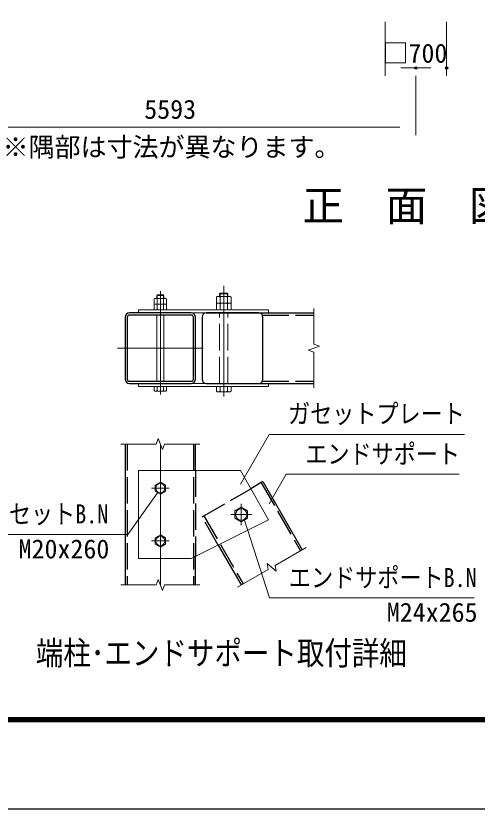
# Model space of a CAD drawing. Units: millimetres, scale not verified. Extents: x -18899 to 18901, y -13364 to 13366.
# Drawn here: x -12252 to -7009, y -13364 to -4358 of the extents above; entities that cross this region are included whole.
import ezdxf
from ezdxf.enums import TextEntityAlignment as Align

# ---------------------------------------------------------------- set-up
doc = ezdxf.new("R2010")
doc.units = ezdxf.units.MM
doc.header["$LTSCALE"] = 50
doc.header["$PDMODE"] = 32
doc.header["$PDSIZE"] = 25
doc.linetypes.add('DASHED', pattern=[7.5, 6, -1.5])
doc.linetypes.add('USER1', pattern=[50.8, 31.75, -6.35, 6.35, -6.35])
for name, color, linetype, lineweight in [('0-0_D-TTL-TXT', 7, 'Continuous', 13), ('0-1_D-STR1', 1, 'Continuous', 25), ('0-2_D-BMK', 2, 'USER1', 13), ('0-3_D-STR3', 3, 'Continuous', 13), ('0-4_D-STR-DIM', 7, 'Continuous', 13), ('0-7_D-STR-TXT', 7, 'Continuous', 13), ('0-C_D-TTL', 7, 'Continuous', 25)]:
    doc.layers.add(name, color=color, linetype=linetype, lineweight=lineweight)
doc.layers.add('0-6_Defpoints', color=8, linetype='Continuous')
doc.styles.add('ＭＳ ゴシック', font='')
doc.styles.get('ＭＳ ゴシック').set_extended_font_data('MS Gothic')

msp = doc.modelspace()

# ---------------------------------------------------------------- linework, layer by layer
at = {"layer": '0-1_D-STR1'}
for p, q in [((-10257.84, -7730.53), (-10961.84, -7730.53)), ((-10089.84, -7730.53), (-8864.7, -7730.53)), ((-9491.43, -7730.53), (-10088.25, -7730.53)), ((-11009.84, -7778.53), (-11009.84, -8482.53)), ((-10985.84, -7778.53), (-10985.84, -8482.53)), ((-10257.84, -7754.53), (-10961.84, -7754.53)), ((-10233.84, -8482.53), (-10233.84, -7778.53)), ((-10209.84, -8482.53), (-10209.84, -7778.53)), ((-10136.25, -7778.53), (-10136.25, -8482.53)), ((-9443.43, -8482.53), (-9443.43, -7778.53)), ((-10961.84, -8506.53), (-10257.84, -8506.53)), ((-10961.84, -8530.53), (-10257.84, -8530.53)), ((-10089.84, -8530.53), (-8864.7, -8530.53)), ((-10088.25, -8530.53), (-9491.43, -8530.53)), ((-11009.84, -9219.27), (-11009.84, -10819.27)), ((-10209.84, -9519.27), (-10209.84, -9219.27)), ((-9443.43, -9646.06), (-9581.75, -9725.92)), ((-9443.43, -9646.06), (-8997.02, -10419.27)), ((-9951.93, -10365.31), (-9689.84, -10819.27)), ((-10209.84, -10819.27), (-10209.84, -10494.27))]:
    msp.add_line(p, q, dxfattribs=at)
at = {"layer": '0-1_D-STR1', "linetype": 'DASHED'}
for p, q in [((-9449.86, -7754.53), (-8864.7, -7754.53)), ((-9449.86, -8506.53), (-8864.7, -8506.53)), ((-10985.84, -9219.27), (-10985.84, -10819.27)), ((-10233.84, -9219.27), (-10233.84, -10819.27)), ((-10209.84, -9519.27), (-10209.84, -10494.27)), ((-9464.22, -9658.06), (-9017.8, -10431.27)), ((-10115.47, -10034.06), (-9669.06, -10807.27))]:
    msp.add_line(p, q, dxfattribs=at)
msp.add_lwpolyline([(-9951.93, -10365.31), (-10136.25, -10046.06), (-9581.75, -9725.92)], dxfattribs=at)
at = {"layer": '0-1_D-STR1'}
for centre, radius, start, end in [((-10961.84, -7778.53), 48, 90, 180), ((-10257.84, -7778.53), 48, 0, 90), ((-10088.25, -7778.53), 48, 90, 180), ((-9491.43, -7778.53), 48, 0, 90), ((-10961.84, -7778.53), 24, 90, 180), ((-10257.84, -7778.53), 24, 0, 90), ((-10961.84, -8482.53), 48, 180, 270), ((-10961.84, -8482.53), 24, 180, 270), ((-10257.84, -8482.53), 24, 270, 0), ((-10257.84, -8482.53), 48, 270, 0), ((-10088.25, -8482.53), 48, 180, 270), ((-9491.43, -8482.53), 48, 270, 0)]:
    msp.add_arc(centre, radius, start, end, dxfattribs=at)
at = {"layer": '0-2_D-BMK'}
for p, q in [((-9889.84, -8679.01), (-9889.84, -7423.01)), ((-10609.84, -8657.42), (-10609.84, -7482.09)), ((-11095.34, -8130.53), (-10124.34, -8130.53)), ((-10609.84, -10819.27), (-10609.84, -9219.27)), ((-10609.84, -9807.37), (-10609.84, -9631.17)), ((-10509.84, -9719.27), (-10709.84, -9719.27)), ((-10521.74, -9719.27), (-10697.94, -9719.27)), ((-9689.84, -9899.27), (-9689.84, -10139.27)), ((-9689.84, -10121.65), (-9689.84, -9916.88)), ((-9809.84, -10019.27), (-9569.84, -10019.27)), ((-9587.45, -10019.27), (-9792.23, -10019.27)), ((-10609.84, -10231.17), (-10609.84, -10407.37)), ((-10509.84, -10319.27), (-10709.84, -10319.27)), ((-10521.74, -10319.27), (-10697.94, -10319.27))]:
    msp.add_line(p, q, dxfattribs=at)
at = {"layer": '0-3_D-STR3'}
for p, q in [((-10649.84, -7531.94), (-10644.43, -7526.53)), ((-10649.84, -7566.53), (-10649.84, -7531.94)), ((-10649.84, -7531.94), (-10569.84, -7531.94)), ((-10644.43, -7526.53), (-10575.25, -7526.53)), ((-10644.43, -7566.53), (-10644.43, -7526.53)), ((-10575.25, -7566.53), (-10575.25, -7526.53)), ((-10569.84, -7531.94), (-10575.25, -7526.53)), ((-10569.84, -7566.53), (-10569.84, -7531.94)), ((-9973.04, -7618.53), (-9973.04, -7550.53)), ((-9952.62, -7542.53), (-9823.91, -7542.53)), ((-9937.84, -7513.02), (-9931.34, -7506.53)), ((-9937.84, -7542.53), (-9937.84, -7513.02)), ((-9937.84, -7513.02), (-9841.84, -7513.02)), ((-9931.44, -7618.53), (-9931.44, -7550.53)), ((-9931.34, -7506.53), (-9848.34, -7506.53)), ((-9931.34, -7542.53), (-9931.34, -7506.53)), ((-9848.34, -7542.53), (-9848.34, -7506.53)), ((-9848.34, -7506.53), (-9841.84, -7513.02)), ((-9848.24, -7618.53), (-9848.24, -7550.53)), ((-9841.84, -7542.53), (-9841.84, -7513.02)), ((-9806.64, -7550.53), (-9806.64, -7618.53)), ((-10679.04, -7630.53), (-10679.04, -7572.13)), ((-10679.04, -7630.53), (-10540.64, -7630.53)), ((-10679.04, -7694.53), (-10679.04, -7636.13)), ((-10662.76, -7566.53), (-10557.92, -7566.53)), ((-10662.76, -7630.53), (-10557.92, -7630.53)), ((-10644.44, -7630.53), (-10644.44, -7572.13)), ((-10644.44, -7694.53), (-10644.44, -7636.13)), ((-10575.24, -7630.53), (-10575.24, -7572.13)), ((-10575.24, -7694.53), (-10575.24, -7636.13)), ((-10540.64, -7572.13), (-10540.64, -7630.53)), ((-10540.64, -7636.13), (-10540.64, -7694.53)), ((-9973.04, -7618.53), (-9806.64, -7618.53)), ((-9973.04, -7694.53), (-9973.04, -7626.53)), ((-9952.62, -7618.53), (-9823.91, -7618.53)), ((-9931.44, -7694.53), (-9931.44, -7626.53)), ((-9848.24, -7694.53), (-9848.24, -7626.53)), ((-9806.64, -7626.53), (-9806.64, -7694.53)), ((-10859.84, -7694.53), (-9379.84, -7694.53)), ((-10859.84, -7694.53), (-10859.84, -7730.53)), ((-10859.84, -7730.53), (-9379.84, -7730.53)), ((-10679.04, -7694.53), (-10540.64, -7694.53)), ((-9973.04, -7694.53), (-9806.64, -7694.53)), ((-9379.84, -7694.53), (-9379.84, -7730.53)), ((-10649.84, -8506.53), (-10649.84, -7754.53)), ((-10569.84, -8506.53), (-10569.84, -7754.53)), ((-10859.84, -8530.53), (-9379.84, -8530.53)), ((-10859.84, -8566.53), (-10859.84, -8530.53)), ((-9379.84, -8566.53), (-9379.84, -8530.53)), ((-10859.84, -8566.53), (-9379.84, -8566.53)), ((-10679.04, -8566.53), (-10540.64, -8566.53)), ((-10679.04, -8612.93), (-10679.04, -8566.53)), ((-10662.76, -8618.53), (-10557.92, -8618.53)), ((-10644.44, -8612.93), (-10644.44, -8566.53)), ((-10575.24, -8612.93), (-10575.24, -8566.53)), ((-10540.64, -8612.93), (-10540.64, -8566.53)), ((-9973.04, -8566.53), (-9806.64, -8566.53)), ((-9973.04, -8618.53), (-9973.04, -8566.53)), ((-9952.62, -8626.53), (-9823.91, -8626.53)), ((-9931.44, -8618.53), (-9931.44, -8566.53)), ((-9848.24, -8618.53), (-9848.24, -8566.53)), ((-9806.64, -8618.53), (-9806.64, -8566.53)), ((-9699.84, -9519.27), (-10859.84, -9519.27)), ((-10859.84, -10519.27), (-10859.84, -9519.27)), ((-10259.84, -10519.27), (-10859.84, -10519.27))]:
    msp.add_line(p, q, dxfattribs=at)
at = {"layer": '0-3_D-STR3', "linetype": 'DASHED'}
for p, q in [((-9937.84, -8530.53), (-9937.84, -7730.53)), ((-9841.84, -8530.53), (-9841.84, -7730.53))]:
    msp.add_line(p, q, dxfattribs=at)
at = {"layer": '0-3_D-STR3'}
msp.add_lwpolyline([(-9699.84, -9519.27), (-9379.84, -10079.27), (-10259.84, -10519.27)], dxfattribs=at)
for points in [[(-10549.91, -9684.67), (-10609.84, -9650.07), (-10669.77, -9684.67), (-10669.77, -9753.87), (-10609.84, -9788.47), (-10549.91, -9753.87)], [(-9761.89, -10060.87), (-9689.84, -10102.47), (-9617.79, -10060.87), (-9617.79, -9977.67), (-9689.84, -9936.07), (-9761.89, -9977.67)], [(-10549.91, -10284.67), (-10609.84, -10250.07), (-10669.77, -10284.67), (-10669.77, -10353.87), (-10609.84, -10388.47), (-10549.91, -10353.87)]]:
    msp.add_lwpolyline(points, close=True, dxfattribs=at)
for centre, radius in [((-10609.84, -9719.27), 52.42), ((-9689.84, -10019.27), 64.36), ((-10609.84, -10319.27), 52.42)]:
    msp.add_circle(centre, radius, dxfattribs=at)
for centre, radius, start, end in [((-9952.24, -7573.56), 31.03, 47.91412, 132.08588), ((-9889.84, -7654.69), 112.16, 68.22895, 111.77105), ((-9827.44, -7572.79), 30.46, 46.94085, 133.05915), ((-10661.74, -7595.96), 29.45, 54.01973, 125.98027), ((-10661.74, -7659.96), 29.45, 54.01973, 125.98027), ((-10609.84, -7676.22), 109.69, 71.61284, 108.38716), ((-10609.84, -7740.22), 109.69, 71.61284, 108.38716), ((-10557.94, -7596.05), 29.52, 54.12648, 125.87352), ((-10557.94, -7660.05), 29.52, 54.12648, 125.87352), ((-9952.24, -7649.56), 31.03, 47.91412, 132.08588), ((-9889.84, -7730.69), 112.16, 68.22895, 111.77105), ((-9827.44, -7648.79), 30.46, 46.94085, 133.05915), ((-10661.74, -8589.1), 29.45, 234.01973, 305.98027), ((-10609.84, -8508.84), 109.69, 251.61284, 288.38716), ((-10557.94, -8589), 29.52, 234.12648, 305.87352), ((-9952.24, -8595.5), 31.03, 227.91412, 312.08588), ((-9889.84, -8514.37), 112.16, 248.22895, 291.77105), ((-9827.44, -8596.27), 30.46, 226.94085, 313.05915)]:
    msp.add_arc(centre, radius, start, end, dxfattribs=at)
at = {"layer": '0-4_D-STR-DIM'}
for p, q in [((-8056.31, -4426.46), (-8056.31, -5039.04)), ((-7356.31, -4426.46), (-7356.31, -5039.04)), ((-7876.31, -4949.04), (-7536.31, -4949.04)), ((-7706.31, -5039.04), (-7706.31, -5711.8)), ((-7886.31, -5621.8), (-13119.31, -5621.8)), ((-8864.7, -7680.53), (-8864.7, -8084.35)), ((-8801.27, -8107.44), (-8864.7, -8084.35)), ((-8928.13, -8153.61), (-8801.27, -8107.44)), ((-8864.7, -8176.7), (-8928.13, -8153.61)), ((-8864.7, -8176.7), (-8864.7, -8580.53)), ((-10632.93, -9155.84), (-10656.01, -9219.27)), ((-10586.75, -9282.7), (-10632.93, -9155.84)), ((-11059.84, -9219.27), (-10656.01, -9219.27)), ((-10563.67, -9219.27), (-10586.75, -9282.7)), ((-10563.67, -9219.27), (-10159.84, -9219.27)), ((-9303.44, -10596.18), (-8953.72, -10394.27)), ((-9395.14, -10575.88), (-9383.42, -10642.35)), ((-9291.72, -10662.65), (-9395.14, -10575.88)), ((-9303.44, -10596.18), (-9291.72, -10662.65)), ((-9733.14, -10844.27), (-9383.42, -10642.35)), ((-10632.93, -10755.84), (-10656.01, -10819.27)), ((-10586.75, -10882.7), (-10632.93, -10755.84)), ((-11059.84, -10819.27), (-10656.01, -10819.27)), ((-10563.67, -10819.27), (-10586.75, -10882.7)), ((-10563.67, -10819.27), (-10159.84, -10819.27))]:
    msp.add_line(p, q, dxfattribs=at)
at = {"layer": '0-6_Defpoints'}
for p in [(-7706.31, -4949.04), (-7356.31, -4949.04)]:
    msp.add_point(p, dxfattribs=at)
at = {"layer": '0-7_D-STR-TXT'}
for points in [[(-7153.97, -9110.65), (-9373.87, -9110.65), (-9698.85, -9673.54)], [(-7213.54, -9562.86), (-9181.02, -9562.86), (-9373.5, -9896.24)], [(-12534.22, -10247.05), (-10981.33, -10247.05), (-10640.97, -9772.79)], [(-7043.79, -10966.44), (-9367.61, -10966.44), (-9653.2, -10083.57)]]:
    msp.add_lwpolyline(points, dxfattribs=at)
at = {"layer": '0-C_D-TTL', "color": 2}
msp.add_lwpolyline([(-18898.56, 13366.02), (18901.44, 13366.02), (18901.44, -13363.98), (-18898.56, -13363.98)], close=True, dxfattribs=at)
at = {"layer": '0-C_D-TTL'}
for points in [[(-17683.56, 12376.02), (17686.44, 12376.02), (17686.44, -12373.98), (-17683.56, -12373.98)], [(-17672.31, 12364.77), (17675.19, 12364.77), (17675.19, -12362.73), (-17672.31, -12362.73)], [(-17661.06, 12353.52), (17663.94, 12353.52), (17663.94, -12351.48), (-17661.06, -12351.48)], [(-17649.81, 12342.27), (17652.69, 12342.27), (17652.69, -12340.23), (-17649.81, -12340.23)], [(-17638.56, 12331.02), (17641.44, 12331.02), (17641.44, -12328.98), (-17638.56, -12328.98)]]:
    msp.add_lwpolyline(points, close=True, dxfattribs=at)

# ---------------------------------------------------------------- texts
at = {"layer": '0-0_D-TTL-TXT', "style": 'ＭＳ ゴシック'}
msp.add_text('正\u3000面\u3000図', height=346.4, dxfattribs=at).set_placement((-8993.14, -6789.34), align=Align.BOTTOM_LEFT)
at = {"layer": '0-0_D-TTL-TXT', "style": 'ＭＳ ゴシック', "width": 0.85}
msp.add_text('端柱･エンドサポート取付詳細', height=269.4, dxfattribs=at).set_placement((-12025.62, -11807.64), align=Align.BOTTOM_LEFT)
at = {"layer": '0-4_D-STR-DIM', "style": 'ＭＳ ゴシック'}
for s, p in [('□700', (-8084.98, -4954.79)), ('5593', (-10792.94, -5591.44))]:
    msp.add_text(s, height=216.6, dxfattribs=at).set_placement(p, align=Align.BOTTOM_LEFT)
at = {"layer": '0-7_D-STR-TXT', "style": 'ＭＳ ゴシック'}
for s, p in [('※隅部は寸法が異なります。', (-12403.32, -6020.32)), ('M20x260', (-12221.2, -10583.02)), ('M24x265', (-8036.06, -11302.41))]:
    msp.add_text(s, height=216.6, dxfattribs=at).set_placement(p, align=Align.BOTTOM_LEFT)
at = {"layer": '0-7_D-STR-TXT', "style": 'ＭＳ ゴシック', "width": 0.85}
for s, p in [('ガセットプレート', (-9158.42, -9047.74)), ('エンドサポート', (-8962.14, -9504.52)), ('ガセットB.N', (-12582.13, -10185.27)), ('エンドサポートB.N', (-9148.73, -10908.09))]:
    msp.add_text(s, height=216.6, dxfattribs=at).set_placement(p, align=Align.BOTTOM_LEFT)

doc.saveas('drawing.dxf')
